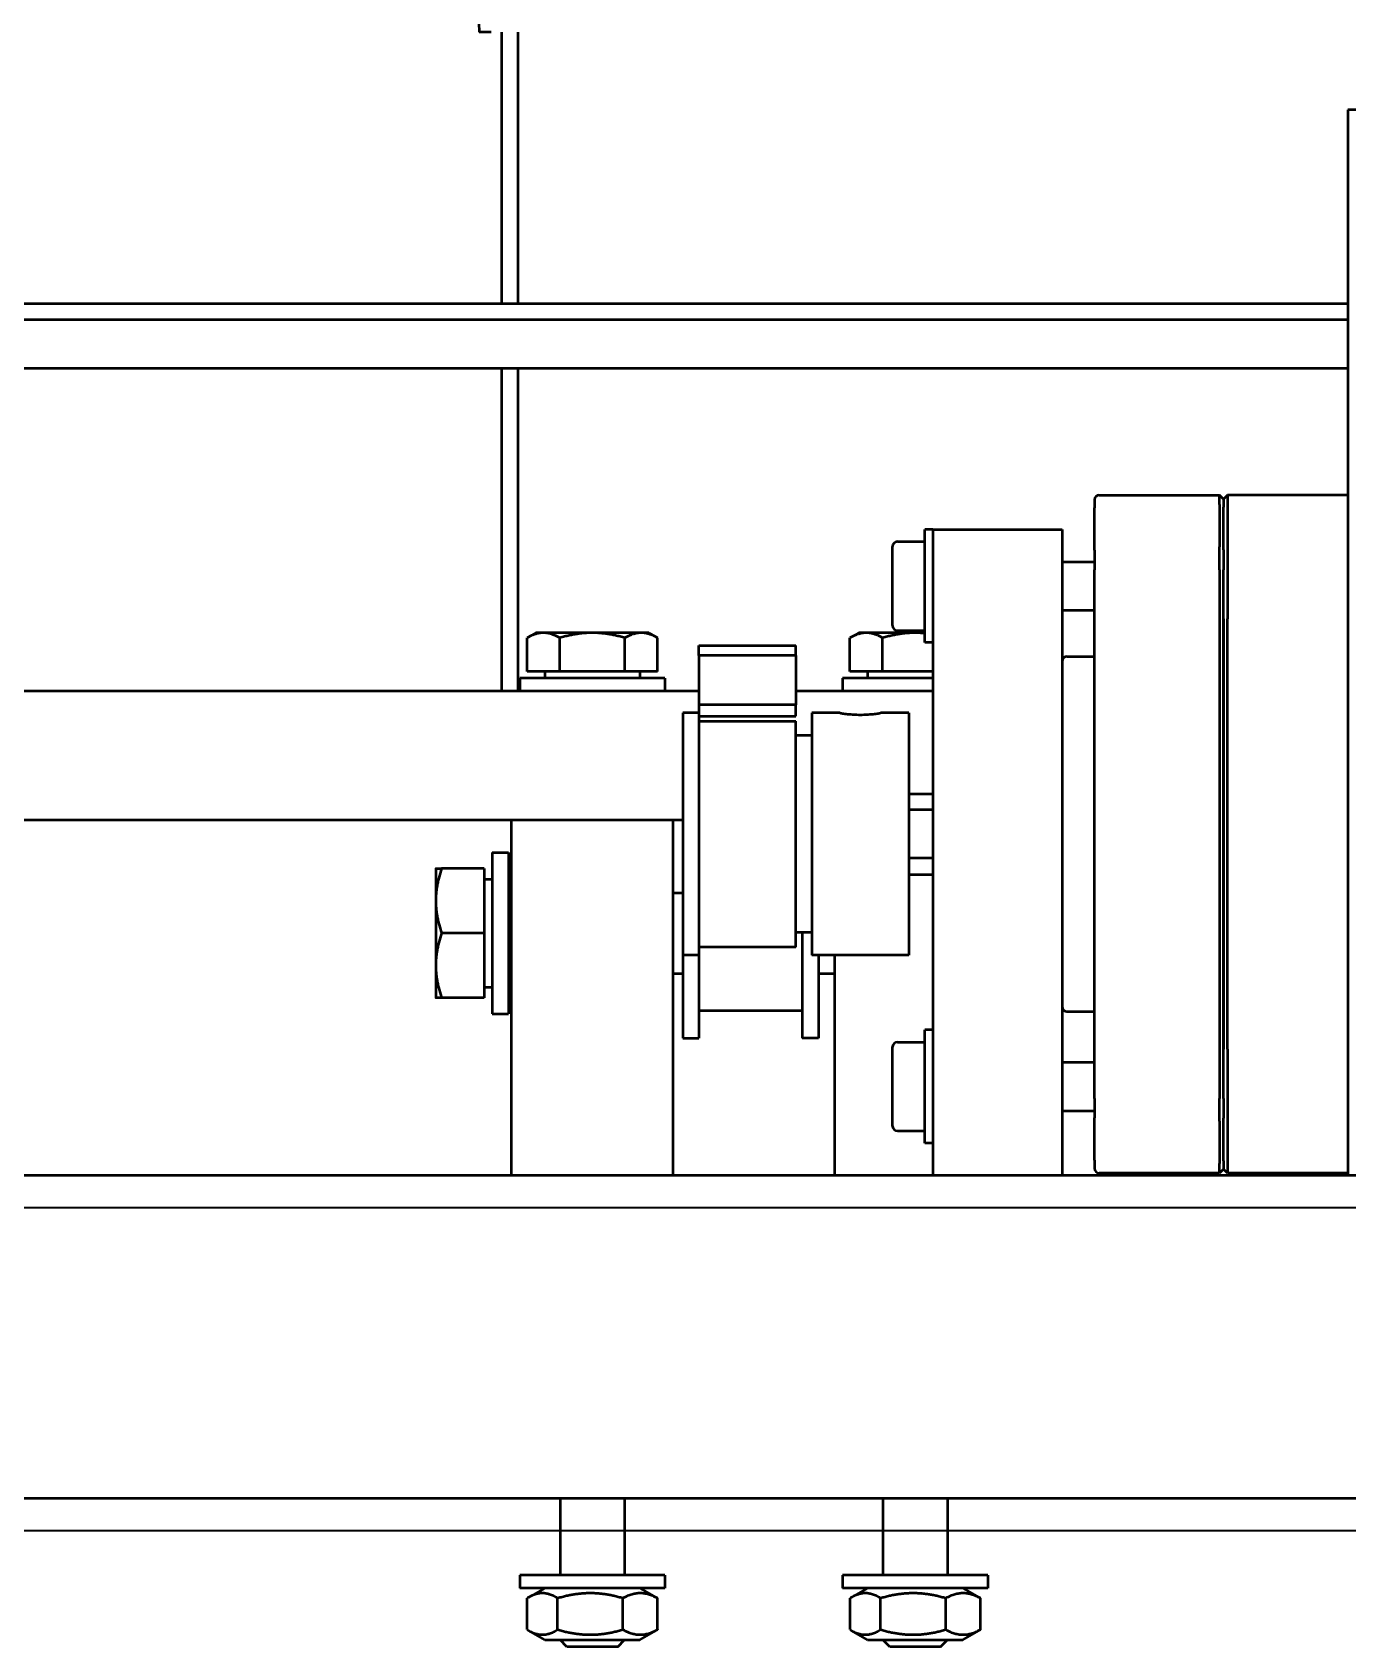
# Model space of a CAD drawing. Header units: millimetres. Extents: x -1328 to 2520, y -765 to 1782.
# Drawn here: x 2079.2 to 2160.7, y 1086.3 to 1186.3 of the extents above; entities that cross this region are included whole.
import ezdxf

# ---------------------------------------------------------------- set-up
doc = ezdxf.new("R2010")
doc.units = ezdxf.units.MM
doc.header["$LTSCALE"] = 6
doc.layers.add('Reference (ISO)', color=7, linetype='Continuous', lineweight=35)
doc.layers.add('Visible (ISO)', color=7, linetype='Continuous', lineweight=50)

msp = doc.modelspace()

# ---------------------------------------------------------------- linework, layer by layer
at = {"layer": 'Reference (ISO)'}
for p, q in [((1891.877, 1113.457), (2311.877, 1113.457)), ((1891.877, 1093.457), (2165.278, 1093.457))]:
    msp.add_line(p, q, dxfattribs=at)
at = {"layer": 'Visible (ISO)'}
for p, q in [((2106.666, 1192.257), (2106.888, 1186.257)), ((2107.638, 1186.257), (2106.888, 1186.257)), ((2108.279, 1186.257), (2108.279, 1169.457)), ((2109.279, 1186.257), (2109.279, 1169.457)), ((2160.691, 1181.457), (2160.691, 1115.457)), ((2215.191, 1181.457), (2160.691, 1181.457)), ((2014.888, 1169.457), (2160.691, 1169.457)), ((2004.877, 1168.457), (2160.691, 1168.457)), ((2004.877, 1165.457), (2160.691, 1165.457)), ((2108.279, 1165.457), (2108.279, 1145.457)), ((2109.279, 1165.457), (2109.279, 1145.457)), ((2145, 1157.295), (2145, 1156.798)), ((2145.3, 1157.595), (2152.75, 1157.595)), ((2153, 1157.345), (2152.75, 1157.595)), ((2152.75, 1157.01), (2152.75, 1157.595)), ((2152.75, 1157.01), (2152.75, 1154.381)), ((2153.25, 1157.595), (2153, 1157.345)), ((2153, 1157.345), (2153, 1156.833)), ((2153.25, 1157.595), (2153.25, 1156.744)), ((2160.691, 1157.595), (2153.25, 1157.595)), ((2145, 1154.169), (2145, 1156.798)), ((2153, 1154.204), (2153, 1156.833)), ((2153.25, 1156.744), (2153.25, 1152.388)), ((2134.5, 1148.457), (2134.5, 1155.457)), ((2135, 1155.457), (2134.5, 1155.457)), ((2135, 1155.457), (2135, 1115.457)), ((2135, 1155.457), (2143, 1155.457)), ((2143, 1155.457), (2143, 1115.457)), ((2132.5, 1149.507), (2132.5, 1154.407)), ((2132.8, 1154.707), (2134.5, 1154.707)), ((2145, 1154.169), (2145, 1152.967)), ((2152.75, 1152.967), (2152.75, 1154.381)), ((2153, 1154.204), (2153, 1152.967)), ((2143, 1153.457), (2145, 1153.457)), ((2145, 1120.224), (2145, 1152.967)), ((2152.75, 1152.967), (2152.75, 1120.224)), ((2153, 1120.224), (2153, 1152.967)), ((2153.25, 1152.388), (2153.25, 1149.921)), ((2143, 1150.457), (2145, 1150.457)), ((2110.4, 1149.057), (2109.858, 1148.744)), ((2110.869, 1149.057), (2110.4, 1149.057)), ((2113.9, 1149.057), (2110.869, 1149.057)), ((2116.931, 1149.057), (2113.9, 1149.057)), ((2117.4, 1149.057), (2116.931, 1149.057)), ((2117.4, 1149.057), (2117.941, 1148.744)), ((2130.4, 1149.057), (2129.858, 1148.744)), ((2130.869, 1149.057), (2130.4, 1149.057)), ((2133.9, 1149.057), (2130.869, 1149.057)), ((2132.8, 1149.207), (2134.5, 1149.207)), ((2134.5, 1149.057), (2133.9, 1149.057)), ((2153, 1149.921), (2153, 1123.27)), ((2153.25, 1123.27), (2153.25, 1149.921)), ((2109.858, 1146.657), (2109.858, 1148.744)), ((2111.879, 1146.657), (2111.879, 1148.744)), ((2115.92, 1146.657), (2115.92, 1148.744)), ((2117.941, 1146.657), (2117.941, 1148.744)), ((2120.5, 1147.656), (2120.5, 1148.276)), ((2120.5, 1148.276), (2126.5, 1148.276)), ((2126.5, 1147.656), (2126.5, 1148.276)), ((2129.858, 1146.657), (2129.858, 1148.744)), ((2131.879, 1146.657), (2131.879, 1148.744)), ((2135, 1148.457), (2134.5, 1148.457)), ((2120.5, 1147.662), (2120.5, 1144.596)), ((2126.5, 1147.656), (2120.5, 1147.656)), ((2126.5, 1147.662), (2126.5, 1144.596)), ((2143.3, 1147.595), (2145, 1147.595)), ((2118.4, 1146.257), (2109.4, 1146.257)), ((2109.4, 1146.257), (2109.4, 1145.457)), ((2111.879, 1146.657), (2109.858, 1146.657)), ((2110.95, 1146.657), (2110.95, 1146.257)), ((2115.92, 1146.657), (2111.879, 1146.657)), ((2117.941, 1146.657), (2115.92, 1146.657)), ((2116.85, 1146.657), (2116.85, 1146.257)), ((2118.4, 1146.257), (2118.4, 1145.457)), ((2135, 1146.257), (2129.4, 1146.257)), ((2129.4, 1146.257), (2129.4, 1145.457)), ((2131.879, 1146.657), (2129.858, 1146.657)), ((2130.95, 1146.657), (2130.95, 1146.257)), ((2135, 1146.657), (2131.879, 1146.657)), ((2054.877, 1145.457), (2120.5, 1145.457)), ((2126.5, 1145.457), (2135, 1145.457)), ((2119.5, 1144.095), (2119.5, 1129.095)), ((2120.5, 1144.095), (2119.5, 1144.095)), ((2126.5, 1144.597), (2120.5, 1144.597)), ((2120.5, 1144.597), (2120.5, 1144.095)), ((2120.5, 1144.095), (2120.5, 1129.095)), ((2126.5, 1143.906), (2126.5, 1144.597)), ((2127.5, 1144.095), (2127.5, 1129.095)), ((2129.25, 1144.095), (2127.5, 1144.095)), ((2133.5, 1144.095), (2131.749, 1144.095)), ((2133.5, 1144.095), (2133.5, 1129.095)), ((2120.5, 1143.906), (2126.5, 1143.906)), ((2120.5, 1143.595), (2126.5, 1143.595)), ((2126.5, 1129.595), (2126.5, 1143.595)), ((2127.5, 1142.695), (2126.5, 1142.695)), ((2133.5, 1139.095), (2135, 1139.095)), ((2135, 1138.095), (2133.5, 1138.095)), ((2119.5, 1137.457), (2054.877, 1137.457)), ((2108.9, 1115.457), (2108.9, 1137.457)), ((2118.9, 1115.457), (2118.9, 1137.457)), ((2107.7, 1135.457), (2107.7, 1125.457)), ((2107.7, 1135.457), (2108.7, 1135.457)), ((2108.7, 1135.457), (2108.7, 1125.457)), ((2135, 1135.095), (2133.5, 1135.095)), ((2104.2, 1134.457), (2104.2, 1132.457)), ((2107.2, 1134.457), (2104.557, 1134.457)), ((2107.2, 1134.457), (2107.2, 1130.457)), ((2133.5, 1134.095), (2135, 1134.095)), ((2107.2, 1133.807), (2107.7, 1133.807)), ((2104.2, 1132.457), (2104.2, 1128.457)), ((2108.7, 1132.74), (2108.9, 1132.74)), ((2118.9, 1132.957), (2119.5, 1132.957)), ((2107.2, 1130.457), (2104.557, 1130.457)), ((2107.2, 1130.457), (2107.2, 1126.457)), ((2127.5, 1130.495), (2126.5, 1130.495)), ((2126.9, 1130.495), (2126.9, 1123.957)), ((2120.5, 1129.095), (2119.5, 1129.095)), ((2119.5, 1129.095), (2119.5, 1123.957)), ((2126.5, 1129.595), (2120.5, 1129.595)), ((2120.5, 1129.095), (2120.5, 1123.957)), ((2133.5, 1129.095), (2127.5, 1129.095)), ((2127.9, 1129.095), (2127.9, 1123.957)), ((2128.9, 1129.095), (2128.9, 1115.457)), ((2104.2, 1128.457), (2104.2, 1126.457)), ((2108.7, 1128.173), (2108.9, 1128.173)), ((2107.2, 1127.107), (2107.7, 1127.107)), ((2118.9, 1127.957), (2119.5, 1127.957)), ((2127.9, 1127.957), (2128.9, 1127.957)), ((2107.2, 1126.457), (2104.557, 1126.457)), ((2107.7, 1125.457), (2108.7, 1125.457)), ((2120.5, 1125.657), (2126.9, 1125.657)), ((2143.3, 1125.595), (2145, 1125.595)), ((2134.5, 1117.457), (2134.5, 1124.457)), ((2135, 1124.457), (2134.5, 1124.457)), ((2119.5, 1123.957), (2120.5, 1123.957)), ((2127.9, 1123.957), (2126.9, 1123.957)), ((2132.5, 1118.507), (2132.5, 1123.407)), ((2132.8, 1123.707), (2134.5, 1123.707)), ((2153.25, 1123.27), (2153.25, 1120.803)), ((2143, 1122.457), (2145, 1122.457)), ((2145, 1120.224), (2145, 1119.022)), ((2152.75, 1118.81), (2152.75, 1120.224)), ((2153, 1120.224), (2153, 1118.986)), ((2153.25, 1120.803), (2153.25, 1116.447)), ((2143, 1119.457), (2145, 1119.457)), ((2145, 1116.393), (2145, 1119.022)), ((2132.8, 1118.207), (2134.5, 1118.207)), ((2152.75, 1118.81), (2152.75, 1116.181)), ((2153, 1116.358), (2153, 1118.986)), ((2135, 1117.457), (2134.5, 1117.457)), ((2145, 1116.393), (2145, 1115.895)), ((2152.75, 1115.595), (2152.75, 1116.181)), ((2153, 1116.358), (2153, 1115.845)), ((2153.25, 1116.447), (2153.25, 1115.595)), ((1891.877, 1115.457), (2171.956, 1115.457)), ((2152.75, 1115.595), (2145.3, 1115.595)), ((2153, 1115.845), (2152.75, 1115.595)), ((2153.25, 1115.595), (2153, 1115.845)), ((2160.691, 1115.595), (2153.25, 1115.595)), ((2160.691, 1115.457), (2171.956, 1115.457)), ((1891.877, 1095.457), (2165.278, 1095.457)), ((2111.9, 1095.457), (2111.9, 1090.686)), ((2115.9, 1095.457), (2115.9, 1090.686)), ((2131.9, 1095.457), (2131.9, 1090.686)), ((2135.9, 1095.457), (2135.9, 1090.686)), ((2118.4, 1090.686), (2109.4, 1090.686)), ((2109.4, 1090.686), (2109.4, 1089.886)), ((2118.4, 1090.686), (2118.4, 1089.886)), ((2138.4, 1090.686), (2129.4, 1090.686)), ((2129.4, 1090.686), (2129.4, 1089.886)), ((2138.4, 1090.686), (2138.4, 1089.886)), ((2118.4, 1089.886), (2109.4, 1089.886)), ((2109.861, 1087.316), (2109.861, 1089.256)), ((2110.95, 1089.886), (2109.94, 1089.303)), ((2111.751, 1087.316), (2111.751, 1089.256)), ((2115.79, 1087.316), (2115.79, 1089.256)), ((2116.85, 1089.886), (2117.86, 1089.303)), ((2117.938, 1087.316), (2117.938, 1089.256)), ((2138.4, 1089.886), (2129.4, 1089.886)), ((2129.861, 1087.316), (2129.861, 1089.256)), ((2130.95, 1089.886), (2129.94, 1089.303)), ((2131.751, 1087.316), (2131.751, 1089.256)), ((2135.79, 1087.316), (2135.79, 1089.256)), ((2136.85, 1089.886), (2137.86, 1089.303)), ((2137.938, 1087.316), (2137.938, 1089.256)), ((2110.95, 1086.686), (2109.94, 1087.269)), ((2116.85, 1086.686), (2117.86, 1087.269)), ((2130.95, 1086.686), (2129.94, 1087.269)), ((2136.85, 1086.686), (2137.86, 1087.269)), ((2110.95, 1086.686), (2116.85, 1086.686)), ((2112.329, 1086.257), (2111.9, 1086.686)), ((2115.47, 1086.257), (2112.329, 1086.257)), ((2115.47, 1086.257), (2115.9, 1086.686)), ((2130.95, 1086.686), (2136.85, 1086.686)), ((2132.329, 1086.257), (2131.9, 1086.686)), ((2135.47, 1086.257), (2132.329, 1086.257)), ((2135.47, 1086.257), (2135.9, 1086.686))]:
    msp.add_line(p, q, dxfattribs=at)
for centre, start, end in [((2145.3, 1157.295), 90, 180), ((2132.8, 1154.407), 90, 180), ((2132.8, 1149.507), 180, 270), ((2143.3, 1147.295), 90, 180), ((2143.3, 1125.895), 180, 270), ((2132.8, 1123.407), 90, 180), ((2132.8, 1118.507), 180, 270), ((2145.3, 1115.895), 180, 270)]:
    msp.add_arc(centre, 0.3, start, end, dxfattribs=at)
for points, weights in [([(2110.869, 1149.057), (2110.4, 1149.057), (2109.858, 1148.744)], [1, 1.0379548493, 1]), ([(2111.879, 1148.744), (2111.338, 1149.057), (2110.869, 1149.057)], [1, 1.0379548493, 1]), ([(2113.9, 1149.057), (2112.962, 1149.057), (2111.879, 1148.744)], [1, 1.0379548493, 1]), ([(2115.92, 1148.744), (2114.838, 1149.057), (2113.9, 1149.057)], [1, 1.0379548493, 1]), ([(2116.931, 1149.057), (2116.462, 1149.057), (2115.92, 1148.744)], [1, 1.0379548493, 1]), ([(2117.941, 1148.744), (2117.4, 1149.057), (2116.931, 1149.057)], [1, 1.0379548493, 1]), ([(2130.869, 1149.057), (2130.4, 1149.057), (2129.858, 1148.744)], [1, 1.0379548493, 1]), ([(2131.879, 1148.744), (2131.338, 1149.057), (2130.869, 1149.057)], [1, 1.0379548493, 1]), ([(2133.9, 1149.057), (2132.962, 1149.057), (2131.879, 1148.744)], [1, 1.0379548493, 1]), ([(2134.5, 1149.027), (2134.198, 1149.057), (2133.9, 1149.057)], [1.01622425756, 1.0117491454, 1]), ([(2104.2, 1134.457), (2104.2, 1134.457), (2104.557, 1134.457)], [1, 1.0379548493, 1]), ([(2104.557, 1134.457), (2104.2, 1133.385), (2104.2, 1132.457)], [1, 1.0379548493, 1]), ([(2104.2, 1132.457), (2104.2, 1131.528), (2104.557, 1130.457)], [1, 1.0379548493, 1]), ([(2104.557, 1130.457), (2104.2, 1129.385), (2104.2, 1128.457)], [1, 1.0379548493, 1]), ([(2104.2, 1128.457), (2104.2, 1127.528), (2104.557, 1126.457)], [1, 1.0379548493, 1]), ([(2104.557, 1126.457), (2104.2, 1126.457), (2104.2, 1126.457)], [1, 1.0379548493, 1]), ([(2111.751, 1089.256), (2110.806, 1089.839), (2109.861, 1089.256)], [1, 1.15470053838, 1]), ([(2115.79, 1089.256), (2113.771, 1089.839), (2111.751, 1089.256)], [1, 1.15470053838, 1]), ([(2117.938, 1089.256), (2116.864, 1089.839), (2115.79, 1089.256)], [1, 1.15470053838, 1]), ([(2117.86, 1089.303), (2117.899, 1089.281), (2117.938, 1089.256)], [1.01093397769, 1.00567518268, 1]), ([(2131.751, 1089.256), (2130.806, 1089.839), (2129.861, 1089.256)], [1, 1.15470053838, 1]), ([(2135.79, 1089.256), (2133.771, 1089.839), (2131.751, 1089.256)], [1, 1.15470053838, 1]), ([(2137.938, 1089.256), (2136.864, 1089.839), (2135.79, 1089.256)], [1, 1.15470053838, 1]), ([(2137.86, 1089.303), (2137.899, 1089.281), (2137.938, 1089.256)], [1.01093397769, 1.00567518268, 1]), ([(2109.861, 1087.316), (2110.806, 1086.733), (2111.751, 1087.316)], [1, 1.15470053838, 1]), ([(2111.751, 1087.316), (2113.771, 1086.733), (2115.79, 1087.316)], [1, 1.15470053838, 1]), ([(2115.79, 1087.316), (2116.864, 1086.733), (2117.938, 1087.316)], [1, 1.15470053838, 1]), ([(2117.938, 1087.316), (2117.899, 1087.292), (2117.86, 1087.269)], [1, 1.00567518268, 1.01093397769]), ([(2129.861, 1087.316), (2130.806, 1086.733), (2131.751, 1087.316)], [1, 1.15470053838, 1]), ([(2131.751, 1087.316), (2133.771, 1086.733), (2135.79, 1087.316)], [1, 1.15470053838, 1]), ([(2135.79, 1087.316), (2136.864, 1086.733), (2137.938, 1087.316)], [1, 1.15470053838, 1]), ([(2137.938, 1087.316), (2137.899, 1087.292), (2137.86, 1087.269)], [1, 1.00567518268, 1.01093397769])]:
    msp.add_rational_spline(points, weights, degree=2, dxfattribs=at)
msp.add_open_spline([(2129.25, 1144.095), (2129.25, 1144.095), (2129.281, 1144.089), (2129.409, 1144.068), (2129.505, 1144.054), (2129.727, 1144.027), (2129.867, 1144.012), (2130.175, 1143.992), (2130.342, 1143.986), (2130.5, 1143.986), (2130.657, 1143.986), (2130.825, 1143.992), (2131.132, 1144.012), (2131.273, 1144.027), (2131.494, 1144.054), (2131.591, 1144.068), (2131.718, 1144.089), (2131.75, 1144.095), (2131.75, 1144.095), (2131.75, 1144.095), (2131.749, 1144.095)], degree=3, knots=[0.5661669, 0.5661669, 0.5661669, 0.5661669, 0.6133468, 0.6133468, 0.6605268, 0.6605268, 0.707708, 0.707708, 0.7548892, 0.7548892, 0.7548892, 0.8020704, 0.8020704, 0.8492516, 0.8492516, 0.8964315, 0.8964315, 0.9436115, 0.9436115, 0.9462082, 0.9462082, 0.9462082, 0.9462082], dxfattribs=at)
msp.add_open_spline([(2129.25, 1144.095), (2129.25, 1144.095), (2129.25, 1144.095), (2129.25, 1144.095)], degree=3, dxfattribs=at)

doc.saveas('drawing.dxf')
